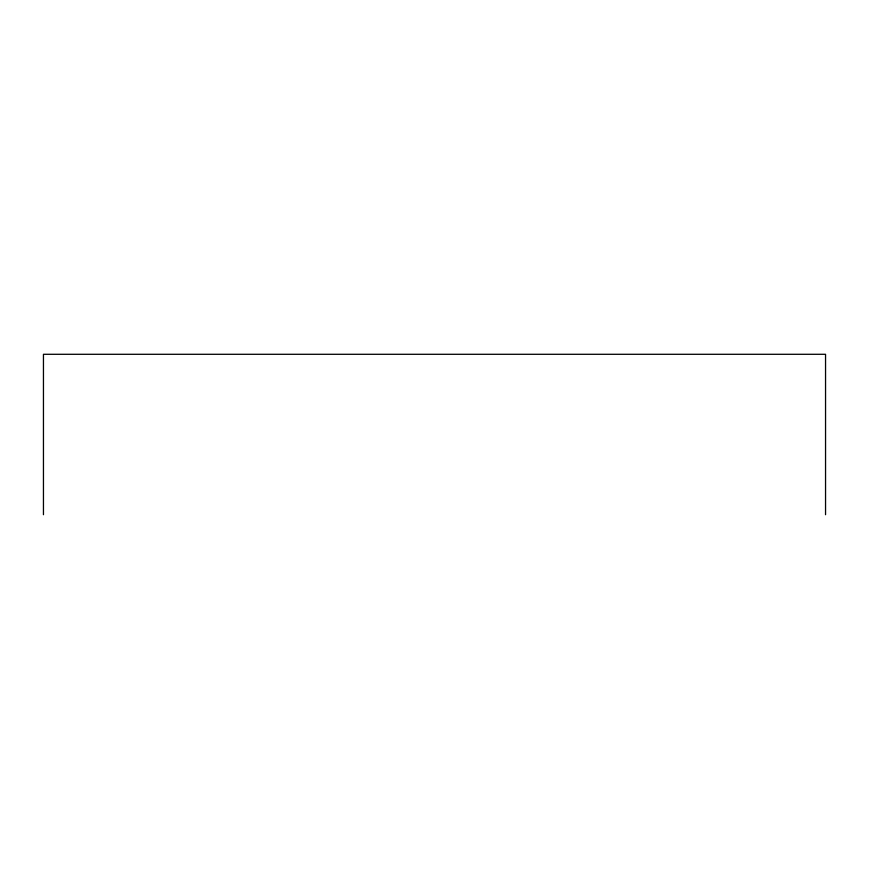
<?xml version="1.0" encoding="UTF-8"?>
<svg xmlns="http://www.w3.org/2000/svg" width="869" height="869" viewBox="0 0 869 869"><rect width="100%" height="100%" fill="white"/><g stroke="black" fill="none" stroke-linecap="round" stroke-linejoin="round"><path stroke-width="1.3" d="M825.55 514.709L825.55 354.291L43.45 354.291L43.45 514.709"/></g></svg>
